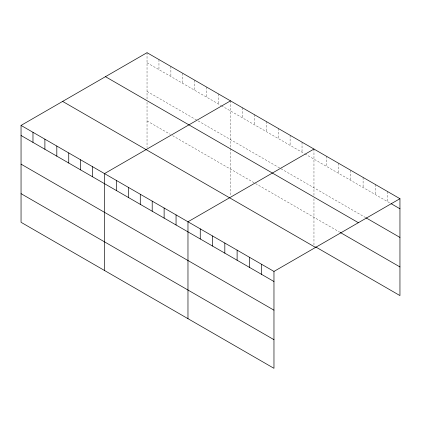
<?xml version="1.0" encoding="UTF-8"?>
<svg xmlns="http://www.w3.org/2000/svg" width="421" height="421" viewBox="0 0 421 421"><rect width="100%" height="100%" fill="white"/><g stroke="black" fill="none" stroke-linecap="round" stroke-linejoin="round"><path stroke-width="0.32" stroke-dasharray="2.1 1.58" d="M147.034 62.766L220.846 105.376M221.414 105.703L304.309 153.565M304.878 153.891L389.899 202.98M147.034 91.41L197.57 120.585M198.133 120.911L280.46 168.442M281.028 168.768L365.328 217.441M147.034 120.922L170.316 134.362M172.584 135.673L254.342 182.877M255.479 183.53L339.647 232.124M387.667 191.602L387.667 201.691M375.379 184.509L375.379 194.597M363.097 177.415L363.097 187.503M350.814 170.326L350.814 180.414M338.526 163.232L338.526 173.32M326.243 156.138L326.243 166.227M313.961 149.05L313.961 195.481M313.961 198.691L313.961 245.943M302.036 142.166L302.036 152.249M290.111 135.278L290.111 145.366M278.192 128.394L278.192 138.483M266.267 121.511L266.267 131.599M254.342 114.628L254.342 124.716M242.422 107.744L242.422 117.833M230.498 100.861L230.498 147.934M230.498 148.576L230.498 195.802M218.573 93.978L218.573 104.066M206.653 87.094L206.653 97.183M194.728 80.211L194.728 90.299M182.803 73.328L182.803 83.416M170.884 66.444L170.884 76.533M158.959 59.561L158.959 69.649M147.034 52.678L147.034 99.751M147.034 102.319L147.034 147.613"/><path stroke-width="0.63" d="M21.05 125.416L273.966 271.429L273.966 368.322L21.05 222.304L21.05 125.416L147.034 52.678L399.95 198.696L399.95 295.584L315.634 246.906M230.498 100.861L104.513 173.599L104.513 270.493M313.961 149.05L187.971 221.783L187.971 318.676M273.966 271.429L399.95 198.696M391.014 203.622L399.95 208.779M365.891 217.762L399.95 237.428M105.46 76.68L358.376 222.698M340.205 232.445L399.95 266.94M62.624 101.408L315.54 247.427M21.05 135.499L273.966 281.517M21.05 164.148L273.966 310.166M21.05 193.66L273.966 339.679M261.678 264.341L261.678 274.429M249.395 257.247L249.395 267.335M237.112 250.153L237.112 260.241M224.825 243.064L224.825 253.153M212.542 235.97L212.542 246.059M200.259 228.877L200.259 238.965M176.052 214.899L176.052 224.988M164.127 208.016L164.127 218.104M152.202 201.133L152.202 211.221M140.282 194.249L140.282 204.338M128.358 187.366L128.358 197.454M116.433 180.483L116.433 190.571M92.588 166.716L92.588 176.804M80.664 159.833L80.664 169.921M68.744 152.949L68.744 163.038M56.819 146.066L56.819 156.154M44.894 139.183L44.894 149.271M32.975 132.299L32.975 142.387"/></g></svg>
